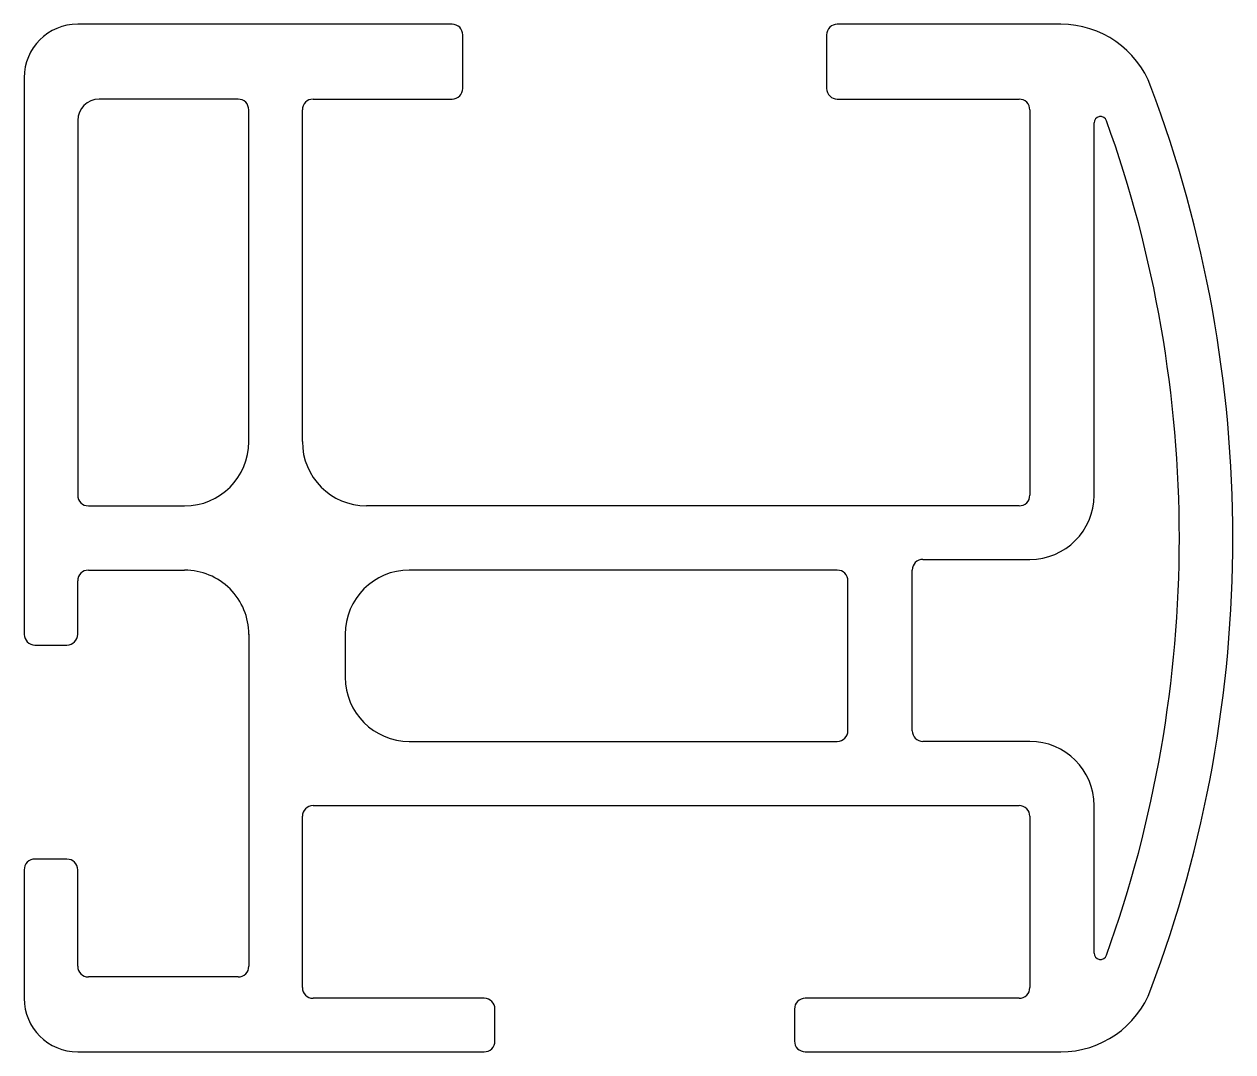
# Model space of a CAD drawing. Extents: x 819.4 to 875.9, y 666.6 to 714.6.
import ezdxf

# ---------------------------------------------------------------- set-up
doc = ezdxf.new("R2010")
doc.units = 0
doc.layers.get('0').update_dxf_attribs({"linetype": 'CONTINUOUS'})

msp = doc.modelspace()

# ---------------------------------------------------------------- linework, layer by layer
for p, q in [((839.426, 714.607), (821.926, 714.608)), ((867.88, 714.608), (857.426, 714.607)), ((839.926, 711.607), (839.926, 714.108)), ((856.926, 714.108), (856.926, 711.607)), ((819.426, 712.108), (819.426, 686.108)), ((829.426, 711.107), (822.926, 711.108)), ((829.926, 695.108), (829.926, 710.607)), ((832.426, 695.108), (832.426, 710.607)), ((832.926, 711.107), (839.427, 711.107)), ((857.426, 711.107), (865.926, 711.107)), ((866.426, 710.607), (866.426, 692.608)), ((821.926, 710.107), (821.926, 692.608)), ((869.426, 692.608), (869.426, 709.994)), ((822.426, 692.108), (826.926, 692.107)), ((865.926, 692.108), (835.426, 692.108)), ((861.426, 689.608), (866.426, 689.608)), ((821.926, 686.108), (821.926, 688.607)), ((822.426, 689.107), (826.926, 689.107)), ((857.426, 689.107), (837.426, 689.107)), ((857.926, 681.607), (857.926, 688.607)), ((860.926, 681.607), (860.926, 689.108)), ((829.926, 686.108), (829.926, 670.607)), ((834.425, 686.108), (834.425, 684.108)), ((819.926, 685.608), (821.426, 685.608)), ((837.425, 681.107), (857.426, 681.107)), ((866.426, 681.108), (861.426, 681.107)), ((832.926, 678.107), (865.926, 678.107)), ((869.425, 671.219), (869.426, 678.107)), ((832.426, 669.607), (832.426, 677.607)), ((866.426, 677.607), (866.426, 669.607)), ((821.426, 675.608), (819.926, 675.608)), ((819.426, 675.108), (819.426, 669.107)), ((821.926, 670.607), (821.926, 675.108)), ((829.426, 670.107), (822.426, 670.107)), ((840.926, 669.108), (832.926, 669.107)), ((865.926, 669.107), (855.926, 669.107)), ((841.426, 667.108), (841.426, 668.608)), ((855.426, 668.607), (855.426, 667.107)), ((821.926, 666.607), (840.926, 666.607)), ((855.926, 666.607), (867.873, 666.608))]:
    msp.add_line(p, q)
for centre, radius, start, end in [((821.926, 712.108), 2.5, 90.0018, 179.999), ((839.426, 714.107), 0.5, 0.0559, 90.0325), ((857.425, 714.108), 0.499, 89.93, 180.0378), ((867.873, 710.108), 4.5, 20.5712, 89.9157), ((839.426, 711.607), 0.5, 270.0699, 359.9926), ((857.426, 711.607), 0.5, 180, 270.0036), ((815.912, 690.608), 59.999, 339.42947, 20.57034), ((822.928, 710.106), 1.002, 90.0959, 179.9071), ((829.424, 710.605), 0.502, 0.2335, 89.7911), ((832.926, 710.607), 0.5, 90.0008, 180), ((865.926, 710.607), 0.5, 359.9999, 90), ((869.726, 709.994), 0.3, 19.8119, 180.0016), ((815.912, 690.608), 57.5, 340.18595, 19.81186), ((826.925, 695.108), 3.001, 270.0242, 359.9837), ((835.426, 695.108), 3, 180.008, 269.986), ((822.428, 692.61), 0.502, 180.2333, 269.7911), ((865.926, 692.608), 0.5, 270.0002, 0), ((866.425, 692.609), 3.001, 270.0163, 359.9771), ((861.428, 689.106), 0.502, 90.2545, 179.7703), ((822.426, 688.607), 0.5, 90.0022, 180), ((826.926, 686.108), 2.999, 359.9956, 90.0093), ((837.426, 686.107), 3.001, 90.0129, 179.979), ((857.424, 688.605), 0.502, 0.2297, 89.7911), ((819.926, 686.108), 0.5, 180.014, 269.9949), ((821.426, 686.108), 0.5, 270.028, 359.9925), ((837.426, 684.109), 3.001, 180.0179, 269.9767), ((857.423, 681.609), 0.502, 270.2529, 359.7703), ((861.428, 681.609), 0.502, 180.2325, 269.7911), ((866.425, 678.107), 3.001, 0.0163, 89.9777), ((832.926, 677.607), 0.5, 90.0002, 180), ((865.926, 677.607), 0.5, 0.0012, 90), ((819.926, 675.108), 0.5, 90, 180.0043), ((821.426, 675.108), 0.5, 360, 89.9998), ((869.725, 671.219), 0.3, 179.9928, 340.186), ((822.426, 670.607), 0.5, 180.0002, 270), ((829.426, 670.607), 0.5, 270.0001, 360), ((832.926, 669.607), 0.5, 179.9984, 270), ((865.926, 669.607), 0.5, 270.0027, 0), ((867.873, 671.107), 4.5, 269.9984, 339.4316), ((821.926, 669.107), 2.5, 180, 269.9999), ((840.925, 668.607), 0.501, 0.0699, 89.9523), ((855.926, 668.607), 0.5, 90, 179.9983), ((840.926, 667.107), 0.5, 269.902, 0.0568), ((855.926, 667.107), 0.5, 180, 269.9994)]:
    msp.add_arc(centre, radius, start, end)

doc.saveas('drawing.dxf')
